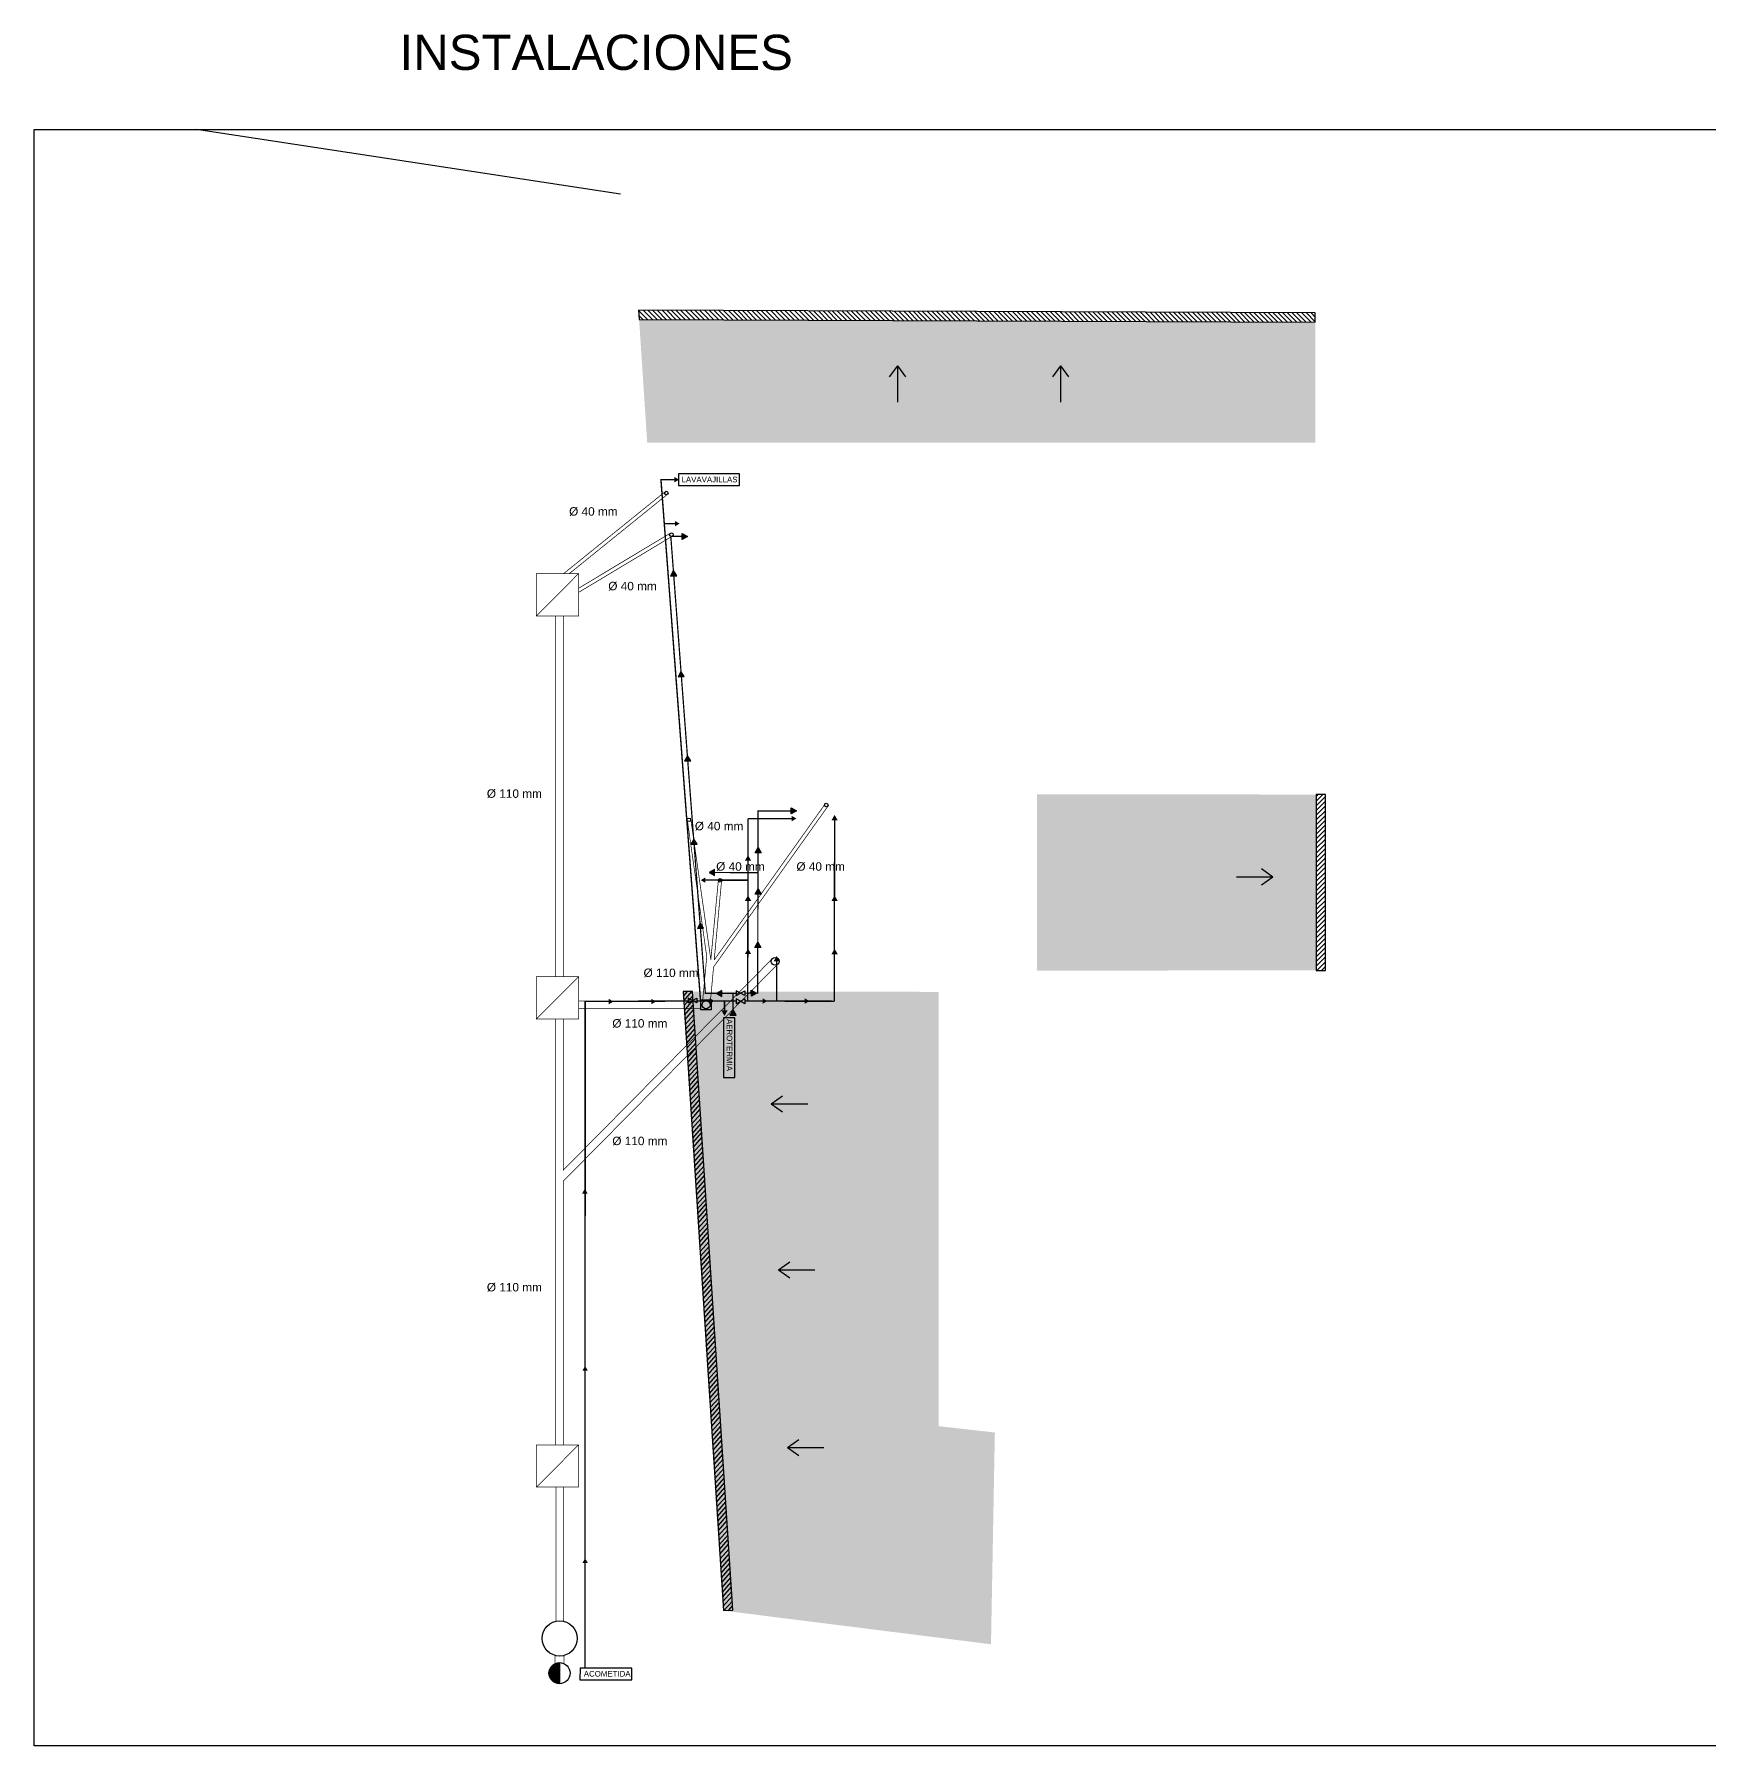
# Model space of a CAD drawing. Header units: metres. Extents: x -92 to 671, y -42 to 91.
# Drawn here: x 33.27 to 57.07, y -42.44 to -18.11 of the extents above; entities that cross this region are included whole.
import ezdxf

# ---------------------------------------------------------------- set-up
doc = ezdxf.new("R2010")
doc.units = ezdxf.units.M
doc.linetypes.add('RAYITAS2', pattern=[0.1875, 0.125, -0.0625])
for name, color, linetype in [('01Texto 1', 220, 'Continuous'), ('01Trama solido', 254, 'Continuous'), ('03fontanería', 170, 'Continuous'), ('03Saneamiento', 124, 'Continuous')]:
    doc.layers.add(name, color=color, linetype=linetype)
doc.layers.add('02Albañilería', color=7, linetype='Continuous', lineweight=30)
doc.styles.add('ARIAL', font='arial.ttf')
doc.styles.get("Standard").update_dxf_attribs({"font": 'arial.ttf'})

# ---------------------------------------------------------------- blocks, each defined once
blk = doc.blocks.new('A$C69e4ee1f')
at = {"layer": '03fontanería', "const_width": 0.0241}
blk.add_lwpolyline([(0, 0.15), (0, 0), (0.13, 0.075)], close=True, dxfattribs=at)
blk.add_lwpolyline([(0, 0.15), (0, 0), (0.13, 0.075)], close=True, dxfattribs=at)
at = {"layer": '03fontanería'}
blk.add_solid([(0, 0), (0.13, 0.075), (0, 0.15)], dxfattribs=at)
blk.add_solid([(0, 0), (0.13, 0.075), (0, 0.15)], dxfattribs=at)
blk = doc.blocks.new('A$C979a5925')
at = {"layer": '03fontanería', "color": 12}
blk.add_lwpolyline([(0, 0.075), (0.086, 0.075), (0.043, 0)], close=True, dxfattribs=at)
blk.add_lwpolyline([(0, 0.075), (0.086, 0.075), (0.043, 0)], close=True, dxfattribs=at)
blk.add_solid([(0.086, 0.075), (0.043, 0), (0, 0.075)], dxfattribs=at)
blk.add_solid([(0.086, 0.075), (0.043, 0), (0, 0.075)], dxfattribs=at)

msp = doc.modelspace()

# ---------------------------------------------------------------- hatches: boundary and pattern name
at = {"layer": '01Trama solido', "transparency": 33554483}
h = msp.add_hatch(color=256, dxfattribs=at)
h.dxf.hatch_style = 1
h.paths.add_polyline_path([(41.869, -22.167), (51.476, -22.206), (51.479, -23.918), (41.984, -23.918)])
h = msp.add_hatch(color=256, dxfattribs=at)
h.dxf.hatch_style = 1
h.paths.add_polyline_path([(51.491, -28.917), (51.491, -31.416), (47.524, -31.419), (47.524, -28.914)])
h = msp.add_hatch(color=256, dxfattribs=at)
h.dxf.hatch_style = 1
h.paths.add_polyline_path([(42.494, -31.718), (46.125, -31.721), (46.126, -37.894), (46.924, -37.983), (46.869, -40.993), (43.069, -40.515)])
at = {"layer": '03Saneamiento', "true_color": 0x7fff00}
h = msp.add_hatch(dxfattribs=at)
h.set_pattern_fill('ANSI31', color=70, scale=0.015, angle=89.7521)
h.set_pattern_definition([(134.752081, (-540.404123, -92.62903), (-0.0338213606, -0.0335299298), [])])
h.paths.add_polyline_path([(41.869, -22.167), (51.476, -22.206), (51.477, -22.073), (41.861, -22.034)])
h = msp.add_hatch(dxfattribs=at)
h.set_pattern_fill('ANSI31', color=70, scale=0.015, angle=-0.2479)
h.set_pattern_definition([(44.752081, (-18.931855, 560.46393), (-0.0335299298, 0.0338213606), [])])
h.paths.add_polyline_path([(51.491, -28.917), (51.491, -31.416), (51.624, -31.417), (51.624, -28.917)])
h = msp.add_hatch(dxfattribs=at)
h.set_pattern_fill('ANSI31', color=70, scale=0.015, angle=183.7408)
h.set_pattern_definition([(228.7408115, (154.004168, -616.59573), (0.0358013345, -0.0314070863), [])])
h.paths.add_polyline_path([(43.202, -40.506), (42.626, -31.718), (42.494, -31.718), (43.069, -40.515)])
at = {"layer": '03Saneamiento', "transparency": 33554687}
h = msp.add_hatch(color=256, dxfattribs=at)
h.dxf.hatch_style = 1
h.paths.add_polyline_path([(40.738, -41.253, 0.414214), (40.588, -41.403, 0.414214), (40.738, -41.553)])

# ---------------------------------------------------------------- linework, layer by layer
at = {"layer": '01Texto 1'}
msp.add_lwpolyline([(33.273, -19.468), (59.608, -19.468), (59.608, -42.435), (33.273, -42.435)], close=True, dxfattribs=at)
at = {"layer": '02Albañilería'}
msp.add_lwpolyline([(41.602, -20.383), (35.577, -19.468)], dxfattribs=at)
at = {"layer": '03fontanería', "color": 170, "const_width": 0.02}
for points in [[(42.742, -31.854), (42.179, -24.442), (42.374, -24.442)], [(42.219, -25.067), (42.382, -25.067)], [(43.412, -31.854), (43.417, -29.258)], [(43.417, -29.258), (44.041, -29.258)], [(44.642, -31.854), (44.647, -29.258)], [(42.799, -30.133), (43.415, -30.134)], [(43.823, -31.854), (43.825, -31.263)], [(42.566, -31.852), (41.101, -31.856)], [(41.102, -31.856), (41.101, -41.333)], [(42.878, -31.85), (42.687, -31.85)], [(43.25, -31.852), (42.931, -31.851)], [(43.082, -31.856), (43.082, -32.01)], [(44.645, -31.854), (43.371, -31.852)]]:
    msp.add_lwpolyline(points, dxfattribs=at)
at = {"layer": '03fontanería', "color": 170}
for points in [[(42.427, -24.524), (43.297, -24.524), (43.296, -24.359), (42.427, -24.359)], [(42.565, -31.809), (42.566, -31.879), (42.626, -31.844)], [(42.687, -31.809), (42.687, -31.879), (42.626, -31.844)], [(43.25, -31.82), (43.25, -31.89), (43.31, -31.855)], [(43.371, -31.82), (43.371, -31.89), (43.31, -31.855)], [(43.067, -32.088), (43.066, -32.937), (43.231, -32.937), (43.231, -32.088)], [(41.028, -41.497), (41.765, -41.498), (41.765, -41.333), (41.029, -41.332)]]:
    msp.add_lwpolyline(points, close=True, dxfattribs=at)
at = {"layer": '03fontanería', "color": 12, "const_width": 0.018}
for points in [[(43.203, -32.027), (43.203, -31.743), (42.81, -31.743), (42.319, -25.249), (42.483, -25.249)], [(43.371, -31.74), (43.554, -31.74), (43.559, -29.15), (44.062, -29.15)], [(42.941, -30.025), (43.557, -30.026)], [(43.203, -31.743), (43.25, -31.743)]]:
    msp.add_lwpolyline(points, dxfattribs=at)
at = {"layer": '03fontanería', "color": 244, "true_color": 0x991b1e}
for points in [[(43.25, -31.705), (43.25, -31.775), (43.31, -31.74)], [(43.371, -31.705), (43.371, -31.775), (43.31, -31.74)]]:
    msp.add_lwpolyline(points, close=True, dxfattribs=at)
at = {"layer": '03Saneamiento', "transparency": 33554687}
msp.add_line((40.738, -41.253), (40.738, -41.553), dxfattribs=at)
at = {"layer": '03Saneamiento', "color": 70, "true_color": 0x7fff00}
for points in [[(41.869, -22.167), (51.476, -22.206), (51.477, -22.073), (41.861, -22.034)], [(51.491, -28.917), (51.491, -31.416), (51.624, -31.417), (51.624, -28.917)], [(43.202, -40.506), (42.626, -31.718), (42.494, -31.718), (43.069, -40.515)]]:
    msp.add_lwpolyline(points, close=True, dxfattribs=at)
for points in [[(45.539, -22.823), (45.424, -22.983)], [(45.539, -22.823), (45.54, -23.34)], [(45.539, -22.823), (45.654, -22.983)], [(47.857, -22.823), (47.742, -22.983)], [(47.857, -22.823), (47.857, -23.34)], [(47.857, -22.823), (47.972, -22.983)], [(50.874, -30.089), (50.358, -30.089)], [(50.874, -30.089), (50.714, -29.974)], [(50.874, -30.089), (50.714, -30.203)], [(43.747, -33.311), (43.907, -33.197)], [(43.747, -33.311), (44.264, -33.311)], [(43.747, -33.311), (43.908, -33.426)], [(43.849, -35.671), (44.009, -35.556)], [(43.849, -35.671), (44.366, -35.67)], [(43.849, -35.671), (44.009, -35.786)], [(43.979, -38.198), (44.139, -38.083)], [(43.979, -38.198), (44.496, -38.197)], [(43.979, -38.198), (44.139, -38.312)]]:
    msp.add_lwpolyline(points, dxfattribs=at)
at = {"layer": '03Saneamiento', "transparency": 33554687, "const_width": 0.01}
for points in [[(40.794, -25.779), (42.235, -24.616)], [(40.875, -25.779), (42.266, -24.655)], [(41.008, -25.986), (42.31, -25.204)], [(41.008, -26.045), (42.336, -25.248)], [(40.41, -26.379), (41.006, -25.779)], [(40.683, -31.505), (40.683, -26.379)], [(40.793, -26.379), (40.793, -31.505)], [(42.927, -31.368), (44.564, -29.065)], [(42.936, -31.267), (44.523, -29.036)], [(42.83, -31.219), (42.551, -29.259)], [(42.888, -31.264), (42.601, -29.252)], [(42.888, -31.264), (42.995, -30.134)], [(42.936, -31.267), (43.042, -30.127)], [(40.793, -32.105), (40.793, -34.253), (43.76, -31.252)], [(43.838, -31.329), (40.793, -34.409), (40.793, -38.159)], [(42.773, -31.834), (42.83, -31.219)], [(42.884, -31.834), (42.927, -31.368)], [(40.412, -32.105), (41.008, -31.505)], [(41.01, -31.851), (42.748, -31.851)], [(40.683, -32.105), (40.684, -38.159)], [(41.01, -31.961), (42.748, -31.961)], [(40.412, -38.759), (41.008, -38.159)], [(40.687, -40.665), (40.687, -38.759)], [(40.797, -38.759), (40.797, -40.666)], [(40.675, -41.267), (40.675, -41.267)]]:
    msp.add_lwpolyline(points, dxfattribs=at)
for points in [[(41.008, -25.779), (40.408, -25.779), (40.408, -26.379), (41.008, -26.379)], [(41.01, -31.505), (40.41, -31.505), (40.41, -32.105), (41.01, -32.105)], [(41.01, -38.159), (40.41, -38.159), (40.41, -38.759), (41.01, -38.759)]]:
    msp.add_lwpolyline(points, close=True, dxfattribs=at)
at = {"layer": '03Saneamiento'}
msp.add_lwpolyline([(42.891, -31.977), (42.748, -31.977), (42.748, -31.834), (42.891, -31.834)], close=True, dxfattribs=at)
at = {"layer": '03Saneamiento', "linetype": 'RAYITAS2', "transparency": 33554687, "const_width": 0.01}
for points in [[(40.675, -41.267), (40.675, -41.151)], [(40.8, -41.267), (40.8, -41.152)]]:
    msp.add_lwpolyline(points, dxfattribs=at)
at = {"layer": '03Saneamiento'}
for centre, radius in [((42.255, -24.632), 0.0253), ((42.328, -25.224), 0.0253), ((44.528, -29.066), 0.0253), ((42.576, -29.277), 0.0253), ((43.02, -30.136), 0.0253), ((43.802, -31.288), 0.055), ((42.82, -31.905), 0.0572)]:
    msp.add_circle(centre, radius, dxfattribs=at)
at = {"layer": '03Saneamiento', "transparency": 33554687}
for centre, radius in [((40.74, -40.91), 0.25), ((40.738, -41.403), 0.15)]:
    msp.add_circle(centre, radius, dxfattribs=at)

# ---------------------------------------------------------------- block references
at = {"layer": '03fontanería'}
for p, xscale, yscale, zscale, rotation in [((42.374, -24.411), -0.4091652039599001, 0.4091652039599001, 0.4091652039599001, 180), ((42.382, -25.036), -0.4091652039599001, 0.4091652039599001, 0.4091652039599001, 180), ((44.041, -29.228), -0.4091652039599001, 0.4091652039599001, 0.4091652039599001, 180), ((44.682, -29.279), 0.4705931949529444, 0.4705931949529444, 0.4705931949529444, 90.00000000000003), ((43.452, -29.851), 0.4705931949529444, 0.4705931949529444, 0.4705931949529444, 90.00000000000003), ((42.807, -30.103), 0.4091652039599001, 0.4091652039599001, 0.4091652039599001, 180), ((43.452, -30.422), 0.4705931949529444, 0.4705931949529444, 0.4705931949529444, 90.00000000000003), ((44.682, -30.424), 0.4705931949529444, 0.4705931949529444, 0.4705931949529444, 90.00000000000003), ((43.452, -31.179), 0.4705931949529444, 0.4705931949529444, 0.4705931949529444, 90.00000000000003), ((44.682, -31.181), 0.4705931949529444, 0.4705931949529444, 0.4705931949529444, 90.00000000000003), ((43.86, -31.283), 0.4705931949529444, 0.4705931949529444, 0.4705931949529444, 90.00000000000003), ((41.442, -31.828), -0.4091652039599001, 0.4091652039599001, 0.4091652039599001, 180), ((42.046, -31.828), -0.4091652039599001, 0.4091652039599001, 0.4091652039599001, 180), ((42.878, -31.82), -0.4091652039599001, 0.4091652039599001, 0.4091652039599001, 180), ((43.628, -31.821), -0.4091652039599001, 0.4091652039599001, 0.4091652039599001, 180), ((44.227, -31.821), -0.4091652039599001, 0.4091652039599001, 0.4091652039599001, 180), ((43.118, -31.99), -0.4705931949529444, 0.4705931949529444, 0.4705931949529444, 90), ((41.067, -34.583), -0.4091652039599001, 0.4091652039599001, 0.4091652039599001, 270), ((41.071, -37.101), -0.4091652039599001, 0.4091652039599001, 0.4091652039599001, 270), ((41.071, -39.834), -0.4091652039599001, 0.4091652039599001, 0.4091652039599001, 270)]:
    msp.add_blockref('A$C69e4ee1f', p, dxfattribs=dict(at, xscale=xscale, yscale=yscale, zscale=zscale, rotation=rotation))
for p, rotation in [((42.557, -25.293), 90), ((44.104, -29.192), 89.99999999999999), ((43.602, -29.669), 179.8979908060506), ((43.602, -30.256), 179.8979908060506), ((43.599, -31.015), 179.8979908060506), ((43.539, -31.783), 90.3686758837912)]:
    msp.add_blockref('A$C979a5925', p, dxfattribs=dict(at, rotation=rotation))
at = {"layer": '03fontanería', "xscale": -1}
for p, rotation in [((42.313, -25.737), 182.9221379367538), ((42.421, -27.171), 182.9221379367538), ((42.512, -28.367), 182.9221379367538), ((42.602, -29.554), 182.9221379367538), ((42.866, -30.068), 270), ((42.694, -30.746), 182.9221379367538), ((42.968, -31.788), 269.6313241162088), ((43.16, -31.977), 180)]:
    msp.add_blockref('A$C979a5925', p, dxfattribs=dict(at, rotation=rotation))

# ---------------------------------------------------------------- texts
at = {"layer": '01Texto 1', "insert": (38.465, -18.119), "char_height": 0.5, "attachment_point": 1}
msp.add_mtext_dynamic_manual_height_columns('{\\C6;\\c16711935;INSTALACIONES}', width=28.52581, gutter_width=12.5, heights=[0], dxfattribs=at)
at = {"layer": '03fontanería', "color": 170, "char_height": 0.08, "attachment_point": 1, "style": 'ARIAL'}
for s, insert, rotation in [('LAVAVAJILLAS', (42.472, -24.401), 0.0988), ('AEROTERMIA', (43.194, -32.107), 269.9617), ('ACOMETIDA', (41.083, -41.372), 359.9617)]:
    msp.add_mtext_dynamic_manual_height_columns(s, width=262.54883, gutter_width=12.5, heights=[0], dxfattribs=dict(at, insert=insert, rotation=rotation))
at = {"layer": '03Saneamiento', "char_height": 0.12, "attachment_point": 1, "rotation": 359.893}
for s, insert in [('%%C 40 mm', (40.874, -24.833)), ('%%C 40 mm', (41.431, -25.894)), ('%%C 110 mm', (39.705, -28.843)), ('%%C 40 mm', (42.661, -29.305)), ('%%C 40 mm', (42.964, -29.879)), ('%%C 40 mm', (44.104, -29.879)), ('%%C 110 mm', (41.932, -31.39)), ('%%C 110 mm', (41.488, -32.108)), ('%%C 110 mm', (41.488, -33.779)), ('%%C 110 mm', (39.705, -35.858))]:
    msp.add_mtext_dynamic_manual_height_columns(s, width=21.21165, gutter_width=25, heights=[0], dxfattribs=dict(at, insert=insert))

doc.saveas('drawing.dxf')
